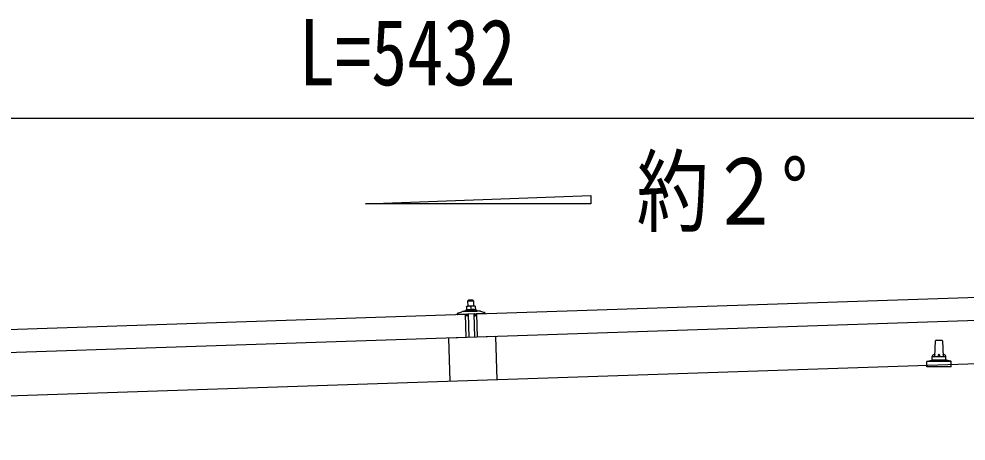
# Model space of a CAD drawing. Units: millimetres, scale not verified. Extents: x -12615 to 12615, y -8910 to 8910.
# Drawn here: x -535 to 878, y -2346 to -1716 of the extents above; entities that cross this region are included whole.
import ezdxf
from ezdxf.enums import TextEntityAlignment as Align

# ---------------------------------------------------------------- set-up
doc = ezdxf.new("R2010")
doc.units = ezdxf.units.MM
doc.header["$LTSCALE"] = 40
for name, color, linetype in [('0-4_YKK_13', 4, 'Continuous'), ('0-5_YKK_A1', 4, 'Continuous'), ('0-6_YKK_D', 6, 'Continuous')]:
    doc.layers.add(name, color=color, linetype=linetype)
doc.styles.add('ＭＳ ゴシック', font='')
doc.styles.get('ＭＳ ゴシック').set_extended_font_data('MS Gothic')

msp = doc.modelspace()

# ---------------------------------------------------------------- linework, layer by layer
at = {"layer": '0-4_YKK_13'}
for p, q in [((148.17, -2155.75), (1281.54, -2117.97)), ((136.05, -2144.58), (132.8, -2144.69)), ((132.8, -2144.69), (132.8, -2144.69)), ((132.8, -2144.69), (132.8, -2144.69)), ((132.8, -2144.69), (132.8, -2144.69)), ((132.8, -2144.7), (132.8, -2144.69)), ((132.8, -2144.7), (132.8, -2144.7)), ((132.8, -2144.7), (132.8, -2144.7)), ((132.8, -2144.7), (132.8, -2144.7)), ((132.8, -2144.7), (132.8, -2144.7)), ((132.8, -2144.7), (132.8, -2144.7)), ((132.8, -2144.7), (132.8, -2144.7)), ((132.8, -2144.71), (132.8, -2144.7)), ((132.8, -2144.71), (132.8, -2144.71)), ((132.8, -2144.71), (132.8, -2144.71)), ((132.8, -2144.72), (132.8, -2144.71)), ((132.8, -2144.73), (132.8, -2144.72)), ((132.8, -2144.74), (132.8, -2144.73)), ((132.8, -2144.75), (132.8, -2144.74)), ((132.8, -2144.76), (132.8, -2144.75)), ((132.8, -2144.77), (132.8, -2144.76)), ((132.8, -2144.79), (132.8, -2144.77)), ((132.8, -2144.81), (132.8, -2144.79)), ((132.81, -2144.82), (132.8, -2144.81)), ((132.81, -2144.84), (132.81, -2144.82)), ((132.81, -2144.86), (132.81, -2144.84)), ((132.81, -2144.88), (132.81, -2144.86)), ((132.81, -2144.91), (132.81, -2144.88)), ((132.81, -2144.93), (132.81, -2144.91)), ((132.81, -2144.95), (132.81, -2144.93)), ((132.81, -2144.97), (132.81, -2144.95)), ((132.81, -2145), (132.81, -2144.97)), ((132.81, -2145.02), (132.81, -2145)), ((132.81, -2145.05), (132.81, -2145.02)), ((132.81, -2145.07), (132.81, -2145.05)), ((132.81, -2145.09), (132.81, -2145.07)), ((132.81, -2145.11), (132.81, -2145.09)), ((132.82, -2145.13), (132.81, -2145.11)), ((132.82, -2145.15), (132.82, -2145.13)), ((132.82, -2145.16), (132.82, -2145.15)), ((132.82, -2145.18), (132.82, -2145.16)), ((132.82, -2145.19), (132.82, -2145.18)), ((132.82, -2145.21), (132.82, -2145.19)), ((133.07, -2145.19), (132.82, -2145.27)), ((132.82, -2145.27), (132.82, -2145.21)), ((132.82, -2145.27), (132.99, -2150.27)), ((133.12, -2145.17), (133.07, -2145.19)), ((133.18, -2145.15), (133.12, -2145.17)), ((133.24, -2145.13), (133.18, -2145.15)), ((133.3, -2145.11), (133.24, -2145.13)), ((133.37, -2145.08), (133.3, -2145.11)), ((133.45, -2145.06), (133.37, -2145.08)), ((133.53, -2145.03), (133.45, -2145.06)), ((133.62, -2145), (133.53, -2145.03)), ((133.71, -2144.97), (133.62, -2145)), ((133.8, -2144.94), (133.71, -2144.97)), ((133.9, -2144.91), (133.8, -2144.94)), ((134, -2144.87), (133.9, -2144.91)), ((134.1, -2144.85), (134, -2144.87)), ((134.21, -2144.82), (134.1, -2144.85)), ((134.31, -2144.79), (134.21, -2144.82)), ((134.41, -2144.77), (134.31, -2144.79)), ((134.52, -2144.75), (134.41, -2144.77)), ((134.62, -2144.73), (134.52, -2144.75)), ((134.73, -2144.71), (134.62, -2144.73)), ((134.84, -2144.69), (134.73, -2144.71)), ((134.95, -2144.67), (134.84, -2144.69)), ((135.05, -2144.66), (134.95, -2144.67)), ((136, -2135.58), (135.03, -2136.61)), ((135.03, -2136.61), (143.03, -2136.34)), ((135.3, -2144.61), (135.03, -2136.61)), ((135.15, -2144.65), (135.05, -2144.66)), ((135.24, -2144.64), (135.15, -2144.65)), ((135.32, -2144.63), (135.24, -2144.64)), ((135.41, -2144.62), (135.32, -2144.63)), ((135.48, -2144.61), (135.41, -2144.62)), ((135.55, -2144.6), (135.48, -2144.61)), ((135.62, -2144.6), (135.55, -2144.6)), ((135.68, -2144.6), (135.62, -2144.6)), ((135.74, -2144.59), (135.68, -2144.6)), ((135.79, -2144.59), (135.74, -2144.59)), ((135.83, -2144.59), (135.79, -2144.59)), ((135.87, -2144.59), (135.83, -2144.59)), ((135.91, -2144.59), (135.87, -2144.59)), ((135.94, -2144.59), (135.91, -2144.59)), ((135.96, -2144.58), (135.94, -2144.59)), ((135.98, -2144.58), (135.96, -2144.58)), ((136, -2144.58), (135.98, -2144.58)), ((142, -2135.38), (136, -2135.58)), ((136.01, -2144.58), (136, -2144.58)), ((136.05, -2144.58), (136.01, -2144.58)), ((142.55, -2144.36), (136.05, -2144.58)), ((136.33, -2144.59), (136.05, -2144.58)), ((136.39, -2144.59), (136.33, -2144.59)), ((136.45, -2144.59), (136.39, -2144.59)), ((136.52, -2144.59), (136.45, -2144.59)), ((136.59, -2144.59), (136.52, -2144.59)), ((136.67, -2144.59), (136.59, -2144.59)), ((136.76, -2144.6), (136.67, -2144.59)), ((136.85, -2144.6), (136.76, -2144.6)), ((136.95, -2144.6), (136.85, -2144.6)), ((137.05, -2144.6), (136.95, -2144.6)), ((137.16, -2144.6), (137.05, -2144.6)), ((137.27, -2144.61), (137.16, -2144.6)), ((137.38, -2144.61), (137.27, -2144.61)), ((137.49, -2144.62), (137.38, -2144.61)), ((137.6, -2144.64), (137.49, -2144.62)), ((137.7, -2144.65), (137.6, -2144.64)), ((137.81, -2144.67), (137.7, -2144.65)), ((137.92, -2144.69), (137.81, -2144.67)), ((138.03, -2144.71), (137.92, -2144.69)), ((138.14, -2144.73), (138.03, -2144.71)), ((138.25, -2144.76), (138.14, -2144.73)), ((138.35, -2144.79), (138.25, -2144.76)), ((138.45, -2144.82), (138.35, -2144.79)), ((138.54, -2144.84), (138.45, -2144.82)), ((138.63, -2144.87), (138.54, -2144.84)), ((138.72, -2144.89), (138.63, -2144.87)), ((138.79, -2144.91), (138.72, -2144.89)), ((138.87, -2144.93), (138.79, -2144.91)), ((138.93, -2144.95), (138.87, -2144.93)), ((138.99, -2144.97), (138.93, -2144.95)), ((139.05, -2144.98), (138.99, -2144.97)), ((139.32, -2145.05), (139.05, -2144.98)), ((139.56, -2144.97), (139.32, -2145.05)), ((139.32, -2145.05), (139.48, -2150.06)), ((139.62, -2144.95), (139.56, -2144.97)), ((139.67, -2144.93), (139.62, -2144.95)), ((139.73, -2144.91), (139.67, -2144.93)), ((139.8, -2144.89), (139.73, -2144.91)), ((139.87, -2144.87), (139.8, -2144.89)), ((139.95, -2144.84), (139.87, -2144.87)), ((140.03, -2144.81), (139.95, -2144.84)), ((140.11, -2144.78), (140.03, -2144.81)), ((140.2, -2144.75), (140.11, -2144.78)), ((140.3, -2144.72), (140.2, -2144.75)), ((140.4, -2144.69), (140.3, -2144.72)), ((140.5, -2144.66), (140.4, -2144.69)), ((140.6, -2144.63), (140.5, -2144.66)), ((140.7, -2144.6), (140.6, -2144.63)), ((140.8, -2144.58), (140.7, -2144.6)), ((140.91, -2144.55), (140.8, -2144.58)), ((141.01, -2144.53), (140.91, -2144.55)), ((141.12, -2144.51), (141.01, -2144.53)), ((141.23, -2144.49), (141.12, -2144.51)), ((141.34, -2144.47), (141.23, -2144.49)), ((141.44, -2144.46), (141.34, -2144.47)), ((141.55, -2144.44), (141.44, -2144.46)), ((141.64, -2144.43), (141.55, -2144.44)), ((141.73, -2144.42), (141.64, -2144.43)), ((141.82, -2144.41), (141.73, -2144.42)), ((141.9, -2144.4), (141.82, -2144.41)), ((141.98, -2144.39), (141.9, -2144.4)), ((142.05, -2144.39), (141.98, -2144.39)), ((142, -2135.38), (143.03, -2136.34)), ((142.12, -2144.38), (142.05, -2144.39)), ((142.18, -2144.38), (142.12, -2144.38)), ((142.23, -2144.38), (142.18, -2144.38)), ((142.28, -2144.38), (142.23, -2144.38)), ((142.33, -2144.37), (142.28, -2144.38)), ((142.37, -2144.37), (142.33, -2144.37)), ((142.4, -2144.37), (142.37, -2144.37)), ((142.44, -2144.37), (142.4, -2144.37)), ((142.46, -2144.37), (142.44, -2144.37)), ((142.48, -2144.37), (142.46, -2144.37)), ((142.5, -2144.37), (142.48, -2144.37)), ((142.51, -2144.37), (142.5, -2144.37)), ((142.55, -2144.36), (142.51, -2144.37)), ((145.79, -2144.26), (142.55, -2144.36)), ((142.82, -2144.37), (142.55, -2144.36)), ((142.88, -2144.37), (142.82, -2144.37)), ((142.95, -2144.37), (142.88, -2144.37)), ((143.01, -2144.37), (142.95, -2144.37)), ((143.09, -2144.38), (143.01, -2144.37)), ((143.03, -2136.34), (143.29, -2144.34)), ((143.17, -2144.38), (143.09, -2144.38)), ((143.26, -2144.38), (143.17, -2144.38)), ((143.35, -2144.38), (143.26, -2144.38)), ((143.44, -2144.38), (143.35, -2144.38)), ((143.55, -2144.39), (143.44, -2144.38)), ((143.65, -2144.39), (143.55, -2144.39)), ((143.76, -2144.39), (143.65, -2144.39)), ((143.87, -2144.4), (143.76, -2144.39)), ((143.98, -2144.41), (143.87, -2144.4)), ((144.09, -2144.42), (143.98, -2144.41)), ((144.2, -2144.43), (144.09, -2144.42)), ((144.31, -2144.45), (144.2, -2144.43)), ((144.42, -2144.47), (144.31, -2144.45)), ((144.53, -2144.49), (144.42, -2144.47)), ((144.63, -2144.52), (144.53, -2144.49)), ((144.74, -2144.55), (144.63, -2144.52)), ((144.85, -2144.57), (144.74, -2144.55)), ((144.95, -2144.6), (144.85, -2144.57)), ((145.04, -2144.63), (144.95, -2144.6)), ((145.13, -2144.65), (145.04, -2144.63)), ((145.21, -2144.67), (145.13, -2144.65)), ((145.29, -2144.69), (145.21, -2144.67)), ((145.36, -2144.71), (145.29, -2144.69)), ((145.43, -2144.73), (145.36, -2144.71)), ((145.49, -2144.75), (145.43, -2144.73)), ((145.55, -2144.76), (145.49, -2144.75)), ((145.81, -2144.84), (145.55, -2144.76)), ((145.79, -2144.26), (145.79, -2144.27)), ((145.79, -2144.26), (145.79, -2144.26)), ((145.79, -2144.26), (145.79, -2144.26)), ((145.79, -2144.26), (145.79, -2144.26)), ((145.79, -2144.26), (145.79, -2144.26)), ((145.79, -2144.26), (145.79, -2144.26)), ((145.79, -2144.26), (145.79, -2144.26)), ((145.79, -2144.27), (145.79, -2144.28)), ((145.79, -2144.27), (145.79, -2144.27)), ((145.79, -2144.27), (145.79, -2144.27)), ((145.79, -2144.27), (145.79, -2144.27)), ((145.79, -2144.27), (145.79, -2144.27)), ((145.79, -2144.28), (145.79, -2144.29)), ((145.79, -2144.28), (145.79, -2144.28)), ((145.79, -2144.29), (145.79, -2144.3)), ((145.79, -2144.29), (145.79, -2144.29)), ((145.79, -2144.3), (145.8, -2144.31)), ((145.8, -2144.31), (145.8, -2144.33)), ((145.8, -2144.33), (145.8, -2144.34)), ((145.8, -2144.34), (145.8, -2144.36)), ((145.8, -2144.36), (145.8, -2144.37)), ((145.8, -2144.37), (145.8, -2144.39)), ((145.8, -2144.39), (145.8, -2144.41)), ((145.8, -2144.41), (145.8, -2144.43)), ((145.8, -2144.43), (145.8, -2144.45)), ((145.8, -2144.45), (145.8, -2144.47)), ((145.8, -2144.47), (145.8, -2144.49)), ((145.8, -2144.49), (145.8, -2144.52)), ((145.8, -2144.52), (145.8, -2144.54)), ((145.8, -2144.54), (145.8, -2144.56)), ((145.8, -2144.56), (145.8, -2144.59)), ((145.8, -2144.59), (145.81, -2144.61)), ((145.81, -2144.61), (145.81, -2144.63)), ((145.81, -2144.63), (145.81, -2144.66)), ((145.81, -2144.66), (145.81, -2144.68)), ((145.81, -2144.68), (145.81, -2144.7)), ((145.81, -2144.7), (145.81, -2144.71)), ((145.81, -2144.71), (145.81, -2144.73)), ((145.81, -2144.73), (145.81, -2144.75)), ((145.81, -2144.75), (145.81, -2144.76)), ((145.81, -2144.76), (145.81, -2144.77)), ((145.81, -2144.77), (145.81, -2144.84)), ((145.81, -2144.84), (145.98, -2149.84)), ((-1002.19, -2194.1), (131.18, -2156.32)), ((119.17, -2156.15), (119.15, -2155.52)), ((119.49, -2155.03), (125.61, -2152.89)), ((132.26, -2156.21), (119.69, -2156.63)), ((128.58, -2152.33), (150.51, -2151.6)), ((131, -2150.75), (147.99, -2150.19)), ((131.05, -2152.25), (148.04, -2151.69)), ((132.34, -2191.3), (131.18, -2156.32)), ((133.2, -2158.77), (132.77, -2156.61)), ((133.18, -2150.23), (132.99, -2150.27)), ((133.22, -2150.22), (133.18, -2150.23)), ((133.26, -2150.2), (133.22, -2150.22)), ((133.31, -2150.19), (133.26, -2150.2)), ((133.36, -2150.18), (133.31, -2150.19)), ((133.42, -2150.16), (133.36, -2150.18)), ((133.48, -2150.15), (133.42, -2150.16)), ((133.55, -2150.13), (133.48, -2150.15)), ((133.62, -2150.11), (133.55, -2150.13)), ((133.7, -2150.09), (133.62, -2150.11)), ((133.78, -2150.07), (133.7, -2150.09)), ((133.98, -2159.16), (133.71, -2159.17)), ((133.86, -2150.05), (133.78, -2150.07)), ((133.95, -2150.03), (133.86, -2150.05)), ((134.05, -2150.01), (133.95, -2150.03)), ((134.15, -2149.99), (134.05, -2150.01)), ((134.25, -2149.97), (134.15, -2149.99)), ((134.19, -2156.45), (134.27, -2158.85)), ((134.36, -2149.95), (134.25, -2149.97)), ((134.47, -2149.93), (134.36, -2149.95)), ((134.59, -2149.91), (134.47, -2149.93)), ((144.88, -2155.79), (134.48, -2156.14)), ((134.71, -2149.89), (134.59, -2149.91)), ((134.84, -2149.87), (134.71, -2149.89)), ((134.96, -2149.85), (134.84, -2149.87)), ((135.09, -2149.83), (134.96, -2149.85)), ((135.23, -2149.82), (135.09, -2149.83)), ((135.36, -2149.8), (135.23, -2149.82)), ((135.49, -2149.79), (135.36, -2149.8)), ((135.62, -2149.78), (135.49, -2149.79)), ((135.75, -2149.77), (135.62, -2149.78)), ((136.85, -2191.08), (135.68, -2156.1)), ((135.89, -2149.76), (135.75, -2149.77)), ((136.02, -2149.75), (135.89, -2149.76)), ((136.16, -2149.75), (136.02, -2149.75)), ((136.29, -2149.74), (136.16, -2149.75)), ((136.43, -2149.74), (136.29, -2149.74)), ((136.56, -2149.74), (136.43, -2149.74)), ((136.7, -2149.74), (136.56, -2149.74)), ((136.83, -2149.74), (136.7, -2149.74)), ((136.97, -2149.74), (136.83, -2149.74)), ((137.1, -2149.75), (136.97, -2149.74)), ((137.23, -2149.75), (137.1, -2149.75)), ((137.37, -2149.76), (137.23, -2149.75)), ((137.5, -2149.77), (137.37, -2149.76)), ((137.63, -2149.78), (137.5, -2149.77)), ((137.76, -2149.79), (137.63, -2149.78)), ((137.88, -2149.8), (137.76, -2149.79)), ((138, -2149.81), (137.88, -2149.8)), ((138.11, -2149.83), (138, -2149.81)), ((138.22, -2149.84), (138.11, -2149.83)), ((138.33, -2149.85), (138.22, -2149.84)), ((138.43, -2149.87), (138.33, -2149.85)), ((138.52, -2149.88), (138.43, -2149.87)), ((138.61, -2149.9), (138.52, -2149.88)), ((138.69, -2149.91), (138.61, -2149.9)), ((138.78, -2149.93), (138.69, -2149.91)), ((138.85, -2149.94), (138.78, -2149.93)), ((138.92, -2149.96), (138.85, -2149.94)), ((138.99, -2149.97), (138.92, -2149.96)), ((139.05, -2149.98), (138.99, -2149.97)), ((139.11, -2149.99), (139.05, -2149.98)), ((139.17, -2150), (139.11, -2149.99)), ((139.22, -2150.01), (139.17, -2150)), ((139.26, -2150.02), (139.22, -2150.01)), ((139.48, -2150.06), (139.26, -2150.02)), ((139.67, -2150.01), (139.48, -2150.06)), ((139.71, -2150), (139.67, -2150.01)), ((139.76, -2149.99), (139.71, -2150)), ((139.81, -2149.97), (139.76, -2149.99)), ((139.86, -2149.96), (139.81, -2149.97)), ((139.92, -2149.95), (139.86, -2149.96)), ((139.98, -2149.93), (139.92, -2149.95)), ((140.05, -2149.91), (139.98, -2149.93)), ((140.12, -2149.89), (140.05, -2149.91)), ((140.19, -2149.88), (140.12, -2149.89)), ((140.27, -2149.85), (140.19, -2149.88)), ((140.36, -2149.83), (140.27, -2149.85)), ((140.45, -2149.81), (140.36, -2149.83)), ((140.54, -2149.79), (140.45, -2149.81)), ((140.64, -2149.77), (140.54, -2149.79)), ((140.75, -2149.75), (140.64, -2149.77)), ((140.85, -2149.73), (140.75, -2149.75)), ((140.97, -2149.71), (140.85, -2149.73)), ((141.08, -2149.69), (140.97, -2149.71)), ((141.21, -2149.67), (141.08, -2149.69)), ((141.33, -2149.65), (141.21, -2149.67)), ((141.46, -2149.63), (141.33, -2149.65)), ((141.59, -2149.62), (141.46, -2149.63)), ((141.72, -2149.6), (141.59, -2149.62)), ((141.85, -2149.59), (141.72, -2149.6)), ((141.99, -2149.57), (141.85, -2149.59)), ((142.12, -2149.56), (141.99, -2149.57)), ((142.25, -2149.55), (142.12, -2149.56)), ((142.38, -2149.54), (142.25, -2149.55)), ((142.52, -2149.54), (142.38, -2149.54)), ((142.65, -2149.53), (142.52, -2149.54)), ((142.79, -2149.53), (142.65, -2149.53)), ((142.92, -2149.52), (142.79, -2149.53)), ((143.06, -2149.52), (142.92, -2149.52)), ((143.19, -2149.52), (143.06, -2149.52)), ((143.33, -2149.52), (143.19, -2149.52)), ((143.46, -2149.53), (143.33, -2149.52)), ((143.6, -2149.53), (143.46, -2149.53)), ((143.73, -2149.54), (143.6, -2149.53)), ((143.68, -2155.83), (144.84, -2190.81)), ((143.87, -2149.54), (143.73, -2149.54)), ((144, -2149.55), (143.87, -2149.54)), ((144.13, -2149.56), (144, -2149.55)), ((144.26, -2149.57), (144.13, -2149.56)), ((144.38, -2149.58), (144.26, -2149.57)), ((144.5, -2149.6), (144.38, -2149.58)), ((144.61, -2149.61), (144.5, -2149.6)), ((144.72, -2149.62), (144.61, -2149.61)), ((144.82, -2149.64), (144.72, -2149.62)), ((144.92, -2149.65), (144.82, -2149.64)), ((145.02, -2149.67), (144.92, -2149.65)), ((145.11, -2149.68), (145.02, -2149.67)), ((145.19, -2149.7), (145.11, -2149.68)), ((145.27, -2149.71), (145.19, -2149.7)), ((145.27, -2158.48), (145.19, -2156.08)), ((145.35, -2149.73), (145.27, -2149.71)), ((145.42, -2149.74), (145.35, -2149.73)), ((145.49, -2149.75), (145.42, -2149.74)), ((145.55, -2149.76), (145.49, -2149.75)), ((145.61, -2149.77), (145.55, -2149.76)), ((145.85, -2158.76), (145.58, -2158.77)), ((145.66, -2149.78), (145.61, -2149.77)), ((145.72, -2149.79), (145.66, -2149.78)), ((145.76, -2149.8), (145.72, -2149.79)), ((145.98, -2149.84), (145.76, -2149.8)), ((145.97, -2149.42), (147.99, -2150.19)), ((146.62, -2156.15), (146.33, -2158.33)), ((159.67, -2155.3), (147.1, -2155.72)), ((147.99, -2150.19), (148.04, -2151.69)), ((153.51, -2151.96), (159.76, -2153.69)), ((160.13, -2154.15), (160.15, -2154.78)), ((175.83, -2189.78), (105.87, -2192.11)), ((105.87, -2192.11), (108.01, -2256.48)), ((175.83, -2189.78), (177.97, -2254.14)), ((831.54, -2219.59), (832.26, -2196.06)), ((833.26, -2195.09), (841.81, -2195.09)), ((842.81, -2196.06), (843.54, -2219.59)), ((819.29, -2235.09), (819.29, -2227.37)), ((819.67, -2226.59), (855.41, -2226.59)), ((820.05, -2226.4), (826.77, -2224.77)), ((827.16, -2224.59), (847.92, -2224.59)), ((827.54, -2223.8), (827.54, -2219.59)), ((828.54, -2219.59), (846.54, -2219.59)), ((847.54, -2223.8), (847.54, -2219.59)), ((855.02, -2226.4), (848.3, -2224.77)), ((855.79, -2235.09), (855.79, -2227.37)), ((855.79, -2235.09), (819.29, -2235.09))]:
    msp.add_line(p, q, dxfattribs=at)
for points in [[(131.05, -2152.25), (131, -2150.75), (132.97, -2149.86)], [(1282.71, -2152.95), (149.34, -2190.73), (148.17, -2155.75)], [(132.34, -2191.3), (-1001.03, -2229.08), (-1002.19, -2194.1)]]:
    msp.add_lwpolyline(points, dxfattribs=at)
for centre, radius, start, end in [((119.65, -2155.5), 0.5, 109.26318, 181.90915), ((119.67, -2156.13), 0.5, 181.90915, 271.90915), ((128.91, -2162.33), 10, 91.90915, 109.26318), ((132.28, -2156.71), 0.5, 11.37147, 91.90915), ((133.69, -2158.67), 0.5, 191.37147, 271.90915), ((133.97, -2158.86), 0.3, 271.90915, 1.90915), ((134.49, -2156.44), 0.3, 91.90915, 181.90915), ((144.89, -2156.09), 0.3, 1.90915, 91.90915), ((145.57, -2158.47), 0.3, 181.90915, 271.90915), ((145.84, -2158.26), 0.5, 271.90915, 352.44683), ((147.12, -2156.22), 0.5, 91.90915, 172.44683), ((150.85, -2161.6), 10, 74.55513, 91.90915), ((159.65, -2154.8), 0.5, 271.90915, 1.90915), ((159.63, -2154.17), 0.5, 1.90915, 74.55513), ((833.26, -2196.09), 1, 90, 178.60509), ((841.81, -2196.09), 1, 1.39491, 90), ((831.62, -2220.22), 4.13, 90, 171.17633), ((840.87, -2219.59), 4.83, 133.60282, 180), ((834.2, -2219.59), 4.83, 0, 46.39718), ((843.45, -2220.22), 4.13, 8.82367, 90), ((820.29, -2227.37), 1, 103.62699, 180), ((826.54, -2223.8), 1, 283.62699, 0), ((828.54, -2220.59), 1, 90, 180), ((846.54, -2220.59), 1, 0, 90), ((848.54, -2223.8), 1, 180, 256.37301), ((854.79, -2227.37), 1, 0, 76.37301)]:
    msp.add_arc(centre, radius, start, end, dxfattribs=at)
at = {"layer": '0-5_YKK_A1'}
for p, q in [((-17.78, -1992), (318.22, -1979.58)), ((318.22, -1979.58), (318.22, -1992)), ((318.22, -1992), (-17.78, -1992)), ((2828.41, -2165.88), (-2563.66, -2345.58))]:
    msp.add_line(p, q, dxfattribs=at)
at = {"layer": '0-6_YKK_D'}
msp.add_line((2700.72, -1864.74), (-2431.07, -1864.74), dxfattribs=at)

# ---------------------------------------------------------------- texts
at = {"layer": '0-5_YKK_A1', "style": 'ＭＳ ゴシック', "width": 0.8}
msp.add_text('約２°', height=98.97, dxfattribs=at).set_placement((386.44, -2052.43), align=Align.BOTTOM_LEFT)
at = {"layer": '0-6_YKK_D', "style": 'ＭＳ ゴシック', "width": 0.8}
msp.add_text('L=5432', height=98.97, dxfattribs=at).set_placement((-117.17, -1844.74), align=Align.BOTTOM_LEFT)

doc.saveas('drawing.dxf')
